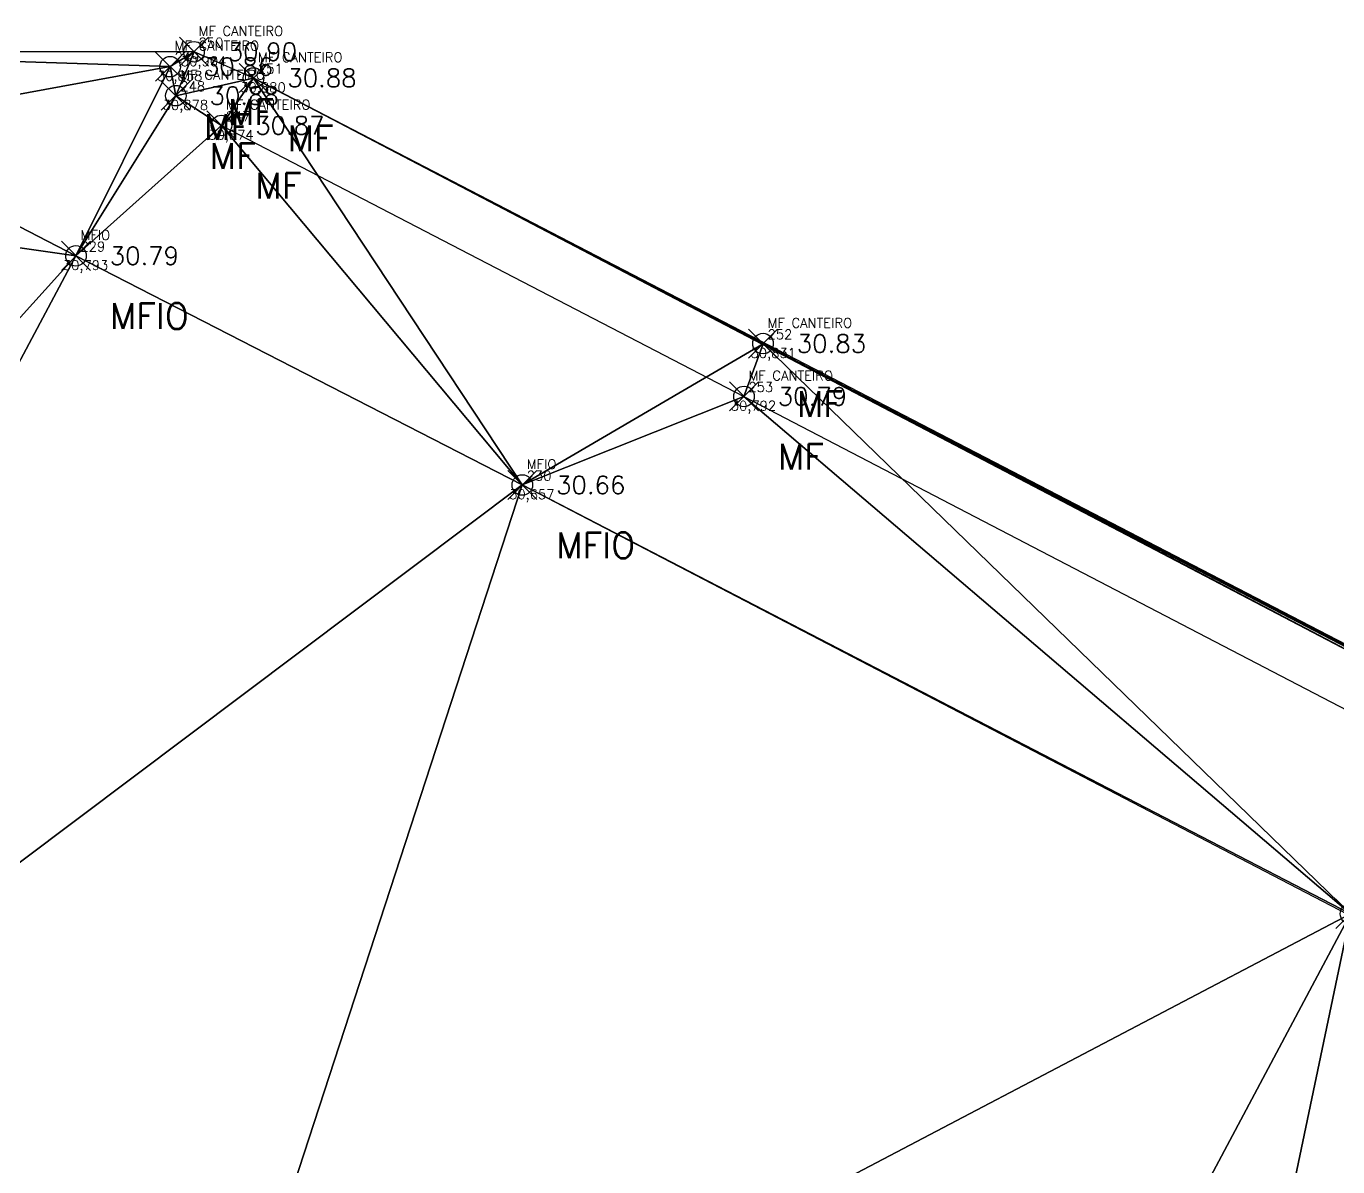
# Model space of a CAD drawing. Header units: metres. Extents: x 543100 to 543604, y 9574012 to 9574398.
# Drawn here: x 543248.2 to 543299.3, y 9574335.9 to 9574380.3 of the extents above; entities that cross this region are included whole.
import ezdxf

# ---------------------------------------------------------------- set-up
doc = ezdxf.new("R2010")
doc.units = ezdxf.units.M
doc.header["$LTSCALE"] = 0.1
doc.linetypes.add('CONTINUO', pattern=[0])
for name, color, linetype in [('_MF_CANTEIRO', 2, 'CONTINUO'), ('_MFIO', 2, 'CONTINUO'), ('C-TINN-BNDY', 110, 'Continuous'), ('E2', 7, 'CONTINUO'), ('MalhaTriTG', 7, 'CONTINUO'), ('TOPO_PONTOS', 2, 'Continuous'), ('V-NODE', 1, 'Continuous'), ('V-NODE-TEXT', 1, 'Continuous'), ('XREF_IMPLNTACAO', 2, 'Continuous')]:
    doc.layers.add(name, color=color, linetype=linetype)
doc.styles.add('SIMPLEX', font='simplex', dxfattribs={"height": 0.2})
doc.styles.get("Standard").update_dxf_attribs({"font": 'simplex.shx'})

# ---------------------------------------------------------------- blocks, each defined once
blk = doc.blocks.new('Base_Implantacao')
at = {"layer": 'MalhaTriTG', "color": 132}
mesh = blk.add_polyface(dxfattribs=at)
corners = [(543224.664, 9574302.936, 30.992), (543210.265, 9574288.67, 31.209), (543216.703, 9574288.465, 31.154), (543213.734, 9574321.335, 30.969), (543218.85, 9574331.345, 30.895), (543226.223, 9574326.207, 30.933), (543224.268, 9574315.932, 31.062), (543219.876, 9574286.567, 30.533), (543193.607, 9574282.384, 31.298), (543227.396, 9574302.372, 30.53), (543227.186, 9574316.359, 31.22), (543239.215, 9574322.014, 30.485), (543230.57, 9574334.709, 30.757), (543225.45, 9574344.044, 30.865), (543250.101, 9574371.359, 30.793), (543235.218, 9574379.328, 30.85), (543243.115, 9574295.416, 30.237), (543260.488, 9574287.844, 29.96), (543254.859, 9574311.797, 30.344), (543254.233, 9574321.821, 30.714), (543271.924, 9574304.366, 30.172), (543267.489, 9574362.43, 30.657), (543240.338, 9574372.751, 30.753), (543240.528, 9574376.308, 30.661), (543253.768, 9574378.732, 30.858), (543253.993, 9574377.599, 30.878), (543254.701, 9574379.306, 30.904), (543255.768, 9574376.437, 30.874), (543276.872, 9574367.935, 30.831), (543257.017, 9574378.285, 30.88)]
mesh.append_faces([[corners[k] for k in face] for face in [(0, 1, 2), (0, 3, 1), (4, 3, 5), (0, 6, 3), (5, 3, 6), (2, 7, 0), (3, 8, 1), (0, 9, 10), (9, 0, 7), (10, 9, 11), (10, 5, 6), (4, 12, 13), (4, 5, 12), (11, 12, 5), (13, 12, 14), (5, 10, 11), (6, 0, 10), (3, 4, 15), (15, 4, 13), (9, 16, 11), (16, 17, 18), (19, 18, 20), (20, 18, 17), (19, 21, 12), (19, 11, 18), (18, 11, 16), (22, 14, 23), (13, 14, 22), (23, 14, 24), (22, 23, 15), (23, 24, 15), (24, 14, 25), (24, 25, 26), (15, 24, 26), (14, 27, 25), (15, 13, 22), (21, 28, 29), (25, 29, 26), (29, 25, 27), (29, 27, 21), (21, 27, 14), (21, 14, 12), (19, 12, 11)]], dxfattribs={"color": 132})
mesh = blk.add_polyface(dxfattribs=at)
corners = [(543270.435, 9574261.497, 30.138), (543277.509, 9574234.871, 29.901), (543286.193, 9574252.186, 29.755), (543280.398, 9574278.781, 29.983), (543289.088, 9574294.733, 30.178), (543296.872, 9574272.278, 29.953), (543260.488, 9574287.844, 29.96), (543271.924, 9574304.366, 30.172), (543303.447, 9574285.488, 29.878), (543336.058, 9574334.73, 30.461), (543279.99, 9574308.59, 30.798), (543254.233, 9574321.821, 30.714), (543299.762, 9574345.72, 30.532), (543267.489, 9574362.43, 30.657), (543351.719, 9574309.19, 30.291), (543350.095, 9574319.461, 30.113), (543307.363, 9574349.629, 30.604), (543357.825, 9574312.83, 30.206), (543337.133, 9574336.573, 30.477), (543307.771, 9574351.726, 30.631), (543276.872, 9574367.935, 30.831), (543357.686, 9574325.98, 30.362), (543276.126, 9574365.882, 30.792), (543257.017, 9574378.285, 30.88), (543390.416, 9574309.114, 30.68), (543366.894, 9574308.02, 30.237), (543367.47, 9574300.642, 30.159), (543361.131, 9574324.139, 30.293), (543358.853, 9574322.863, 30.332), (543360.991, 9574321.906, 30.245), (543361.751, 9574323.487, 30.307), (543361.151, 9574324.144, 30.285), (543361.697, 9574322.484, 30.274)]
mesh.append_faces([[corners[k] for k in face] for face in [(0, 1, 2), (0, 2, 3), (4, 3, 5), (5, 3, 2), (6, 3, 7), (4, 5, 8), (8, 9, 4), (3, 6, 0), (4, 7, 3), (7, 4, 10), (11, 7, 10), (12, 11, 10), (12, 13, 11), (4, 12, 10), (9, 14, 15), (9, 16, 12), (15, 14, 17), (9, 15, 18), (16, 18, 19), (18, 16, 9), (19, 18, 20), (16, 19, 12), (15, 21, 18), (4, 9, 12), (9, 8, 14), (20, 12, 19), (13, 22, 20), (22, 13, 12), (20, 22, 12), (23, 20, 24), (20, 18, 21), (25, 17, 14), (8, 26, 14), (27, 28, 29), (28, 17, 29), (30, 27, 29), (21, 27, 31), (27, 21, 28), (30, 31, 27), (30, 29, 32), (21, 15, 28), (24, 20, 21), (28, 15, 17)]], dxfattribs={"color": 132})
blk = doc.blocks.new('*U97', base_point=(543299.76, 9574345.72, 30.532))
at = {"layer": 'V-NODE', "lineweight": -2}
for p, q in [((543299.194, 9574345.154, 30.532), (543300.326, 9574346.286, 30.532)), ((543299.194, 9574346.286, 30.532), (543300.326, 9574345.154, 30.532))]:
    blk.add_line(p, q, dxfattribs=at)
blk.add_circle((543299.76, 9574345.72, 30.532), 0.4, dxfattribs=at)
at = {"layer": 'V-NODE-TEXT', "linetype": 'ByBlock'}
for s, insert, char_height, attachment_point in [('30.53', (543301.076, 9574345.72), 0.7, 4), ('MFIO', (543301.076, 9574343.87), 1, 1)]:
    blk.add_mtext(s, dxfattribs=dict(at, insert=insert, char_height=char_height, attachment_point=attachment_point))
blk = doc.blocks.new('*U120', base_point=(543267.49, 9574362.43, 30.657))
at = {"layer": 'V-NODE', "lineweight": -2}
for p, q in [((543266.924, 9574361.864, 30.657), (543268.056, 9574362.996, 30.657)), ((543266.924, 9574362.996, 30.657), (543268.056, 9574361.864, 30.657))]:
    blk.add_line(p, q, dxfattribs=at)
blk.add_circle((543267.49, 9574362.43, 30.657), 0.4, dxfattribs=at)
at = {"layer": 'V-NODE-TEXT', "linetype": 'ByBlock'}
for s, insert, char_height, attachment_point in [('30.66', (543268.806, 9574362.43), 0.7, 4), ('MFIO', (543268.806, 9574360.58), 1, 1)]:
    blk.add_mtext(s, dxfattribs=dict(at, insert=insert, char_height=char_height, attachment_point=attachment_point))
blk = doc.blocks.new('*U136', base_point=(543276.13, 9574365.88, 30.792))
at = {"layer": 'V-NODE', "lineweight": -2}
for p, q in [((543275.564, 9574365.314, 30.792), (543276.696, 9574366.446, 30.792)), ((543275.564, 9574366.446, 30.792), (543276.696, 9574365.314, 30.792))]:
    blk.add_line(p, q, dxfattribs=at)
blk.add_circle((543276.13, 9574365.88, 30.792), 0.4, dxfattribs=at)
at = {"layer": 'V-NODE-TEXT', "linetype": 'ByBlock'}
for s, insert, char_height, attachment_point in [('30.79', (543277.446, 9574365.88), 0.7, 4), ('MF', (543277.446, 9574364.03), 1, 1)]:
    blk.add_mtext(s, dxfattribs=dict(at, insert=insert, char_height=char_height, attachment_point=attachment_point))
blk = doc.blocks.new('*U137', base_point=(543250.1, 9574371.36, 30.793))
at = {"layer": 'V-NODE', "lineweight": -2}
for p, q in [((543249.534, 9574370.794, 30.793), (543250.666, 9574371.926, 30.793)), ((543249.534, 9574371.926, 30.793), (543250.666, 9574370.794, 30.793))]:
    blk.add_line(p, q, dxfattribs=at)
blk.add_circle((543250.1, 9574371.36, 30.793), 0.4, dxfattribs=at)
at = {"layer": 'V-NODE-TEXT', "linetype": 'ByBlock'}
for s, insert, char_height, attachment_point in [('30.79', (543251.416, 9574371.36), 0.7, 4), ('MFIO', (543251.416, 9574369.51), 1, 1)]:
    blk.add_mtext(s, dxfattribs=dict(at, insert=insert, char_height=char_height, attachment_point=attachment_point))
blk = doc.blocks.new('*U140', base_point=(543276.87, 9574367.94, 30.831))
at = {"layer": 'V-NODE', "lineweight": -2}
for p, q in [((543276.304, 9574367.374, 30.831), (543277.436, 9574368.506, 30.831)), ((543276.304, 9574368.506, 30.831), (543277.436, 9574367.374, 30.831))]:
    blk.add_line(p, q, dxfattribs=at)
blk.add_circle((543276.87, 9574367.94, 30.831), 0.4, dxfattribs=at)
at = {"layer": 'V-NODE-TEXT', "linetype": 'ByBlock'}
for s, insert, char_height, attachment_point in [('30.83', (543278.186, 9574367.94), 0.7, 4), ('MF', (543278.186, 9574366.09), 1, 1)]:
    blk.add_mtext(s, dxfattribs=dict(at, insert=insert, char_height=char_height, attachment_point=attachment_point))
blk = doc.blocks.new('*U145', base_point=(543253.77, 9574378.73, 30.858))
at = {"layer": 'V-NODE', "lineweight": -2}
for p, q in [((543253.204, 9574378.164, 30.858), (543254.336, 9574379.296, 30.858)), ((543253.204, 9574379.296, 30.858), (543254.336, 9574378.164, 30.858))]:
    blk.add_line(p, q, dxfattribs=at)
blk.add_circle((543253.77, 9574378.73, 30.858), 0.4, dxfattribs=at)
at = {"layer": 'V-NODE-TEXT', "linetype": 'ByBlock'}
for s, insert, char_height, attachment_point in [('30.86', (543255.086, 9574378.73), 0.7, 4), ('MF', (543255.086, 9574376.88), 1, 1)]:
    blk.add_mtext(s, dxfattribs=dict(at, insert=insert, char_height=char_height, attachment_point=attachment_point))
blk = doc.blocks.new('*U148', base_point=(543255.77, 9574376.44, 30.874))
at = {"layer": 'V-NODE', "lineweight": -2}
for p, q in [((543255.204, 9574375.874, 30.874), (543256.336, 9574377.006, 30.874)), ((543255.204, 9574377.006, 30.874), (543256.336, 9574375.874, 30.874))]:
    blk.add_line(p, q, dxfattribs=at)
blk.add_circle((543255.77, 9574376.44, 30.874), 0.4, dxfattribs=at)
at = {"layer": 'V-NODE-TEXT', "linetype": 'ByBlock'}
for s, insert, char_height, attachment_point in [('30.87', (543257.086, 9574376.44), 0.7, 4), ('MF', (543257.086, 9574374.59), 1, 1)]:
    blk.add_mtext(s, dxfattribs=dict(at, insert=insert, char_height=char_height, attachment_point=attachment_point))
blk = doc.blocks.new('*U150', base_point=(543253.99, 9574377.6, 30.878))
at = {"layer": 'V-NODE', "lineweight": -2}
for p, q in [((543253.424, 9574377.034, 30.878), (543254.556, 9574378.166, 30.878)), ((543253.424, 9574378.166, 30.878), (543254.556, 9574377.034, 30.878))]:
    blk.add_line(p, q, dxfattribs=at)
blk.add_circle((543253.99, 9574377.6, 30.878), 0.4, dxfattribs=at)
at = {"layer": 'V-NODE-TEXT', "linetype": 'ByBlock'}
for s, insert, char_height, attachment_point in [('30.88', (543255.306, 9574377.6), 0.7, 4), ('MF', (543255.306, 9574375.75), 1, 1)]:
    blk.add_mtext(s, dxfattribs=dict(at, insert=insert, char_height=char_height, attachment_point=attachment_point))
blk = doc.blocks.new('*U151', base_point=(543257.02, 9574378.29, 30.88))
at = {"layer": 'V-NODE', "lineweight": -2}
for p, q in [((543256.454, 9574377.724, 30.88), (543257.586, 9574378.856, 30.88)), ((543256.454, 9574378.856, 30.88), (543257.586, 9574377.724, 30.88))]:
    blk.add_line(p, q, dxfattribs=at)
blk.add_circle((543257.02, 9574378.29, 30.88), 0.4, dxfattribs=at)
at = {"layer": 'V-NODE-TEXT', "linetype": 'ByBlock'}
for s, insert, char_height, attachment_point in [('30.88', (543258.336, 9574378.29), 0.7, 4), ('MF', (543258.336, 9574376.44), 1, 1)]:
    blk.add_mtext(s, dxfattribs=dict(at, insert=insert, char_height=char_height, attachment_point=attachment_point))
blk = doc.blocks.new('*U156', base_point=(543254.7, 9574379.31, 30.904))
at = {"layer": 'V-NODE', "lineweight": -2}
for p, q in [((543254.134, 9574378.744, 30.904), (543255.266, 9574379.876, 30.904)), ((543254.134, 9574379.876, 30.904), (543255.266, 9574378.744, 30.904))]:
    blk.add_line(p, q, dxfattribs=at)
blk.add_circle((543254.7, 9574379.31, 30.904), 0.4, dxfattribs=at)
at = {"layer": 'V-NODE-TEXT', "linetype": 'ByBlock'}
for s, insert, char_height, attachment_point in [('30.90', (543256.016, 9574379.31), 0.7, 4), ('MF', (543256.016, 9574377.46), 1, 1)]:
    blk.add_mtext(s, dxfattribs=dict(at, insert=insert, char_height=char_height, attachment_point=attachment_point))
blk = doc.blocks.new('SIMB_PONTO')
at = {"color": 0}
blk.add_point((0, 0), dxfattribs=at)
for tag in ['desc:', 'cota:', 'pto:']:
    blk.add_attdef(tag, (0, 0), '', height=1)

msp = doc.modelspace()

# ---------------------------------------------------------------- linework, layer by layer
at = {"layer": 'C-TINN-BNDY', "color": 110, "linetype": 'Continuous', "lineweight": -3}
msp.add_polyline3d([(543180.857, 9574168.846, 31), (543148.32, 9574190.7, 31.624), (543142.76, 9574194.54, 31.722), (543131.48, 9574214.2, 31.882), (543137.5, 9574218.91, 31.922), (543171.35, 9574251.99, 31.713), (543193.61, 9574282.38, 31.298), (543211.838, 9574317.665, 31), (543213.73, 9574321.34, 30.969), (543218.85, 9574331.35, 30.895), (543225.45, 9574344.04, 30.865), (543235.22, 9574379.33, 30.85), (543254.7, 9574379.31, 30.904), (543257.02, 9574378.29, 30.88), (543276.87, 9574367.94, 30.831), (543307.77, 9574351.73, 30.631), (543337.13, 9574336.57, 30.477), (543357.69, 9574325.98, 30.362)], dxfattribs=at)
at = {"layer": 'E2', "color": 7, "linetype": 'CONTINUO', "flags": 128}
for points in [[(543337.133, 9574336.573), (543307.771, 9574351.726), (543257.017, 9574378.285), (543254.701, 9574379.306), (543253.768, 9574378.732), (543253.993, 9574377.599), (543255.768, 9574376.437)], [(543255.768, 9574376.437), (543276.126, 9574365.882), (543307.363, 9574349.629), (543336.058, 9574334.73), (543358.853, 9574322.863), (543360.991, 9574321.906), (543361.697, 9574322.484), (543361.751, 9574323.487), (543361.151, 9574324.144), (543357.686, 9574325.98), (543337.133, 9574336.573)], [(543250.322, 9574065.652), (543251.079, 9574072.337), (543252.639, 9574083.92), (543253.689, 9574094.488), (543251.976, 9574103.299), (543249.491, 9574108.999), (543244.423, 9574117.288), (543234.75, 9574129.498), (543227.87, 9574138.514), (543217.527, 9574151.083), (543204.89, 9574166.147), (543199.388, 9574171.327), (543189.881, 9574180.728), (543176.729, 9574192.765), (543167.061, 9574201.461), (543163.739, 9574205.256), (543165.999, 9574209.837), (543171.161, 9574219.715), (543174.98, 9574227.004), (543180.842, 9574238.534), (543187.66, 9574251.739), (543195.063, 9574265.953), (543195.272, 9574266.43), (543198.328, 9574272.347), (543201.775, 9574278.74), (543210.265, 9574288.67), (543224.268, 9574315.932), (543226.223, 9574326.207), (543230.57, 9574334.709), (543250.101, 9574371.359), (543267.489, 9574362.43), (543350.095, 9574319.461), (543396.907, 9574295.117), (543404.363, 9574291.815), (543405.31, 9574291.616), (543407.413, 9574291.925), (543409.146, 9574292.849), (543411.568, 9574296.196)]]:
    msp.add_lwpolyline(points, dxfattribs=at)

# ---------------------------------------------------------------- block references
at = {"layer": '_MF_CANTEIRO', "color": 3}
ref = msp.add_blockref('SIMB_PONTO', (543254.701, 9574379.306), dxfattribs=at)
ref.add_attrib('PONTO', '250', (543254.876, 9574379.481), dxfattribs={"layer": '0', "color": 1, "height": 0.375, "style": 'SIMPLEX'})
ref.add_attrib('DESC', 'MF CANTEIRO', (543254.876, 9574379.931), dxfattribs={"layer": '0', "color": 4, "height": 0.375, "style": 'SIMPLEX'})
ref.add_attrib('COTA', '30,904', (543254.189, 9574378.756), dxfattribs={"layer": '0', "color": 2, "height": 0.375, "style": 'SIMPLEX'})
ref = msp.add_blockref('SIMB_PONTO', (543253.768, 9574378.732), dxfattribs=at)
ref.add_attrib('PONTO', '249', (543253.943, 9574378.907), dxfattribs={"layer": '0', "color": 1, "height": 0.375, "style": 'SIMPLEX'})
ref.add_attrib('DESC', 'MF CANTEIRO', (543253.943, 9574379.357), dxfattribs={"layer": '0', "color": 4, "height": 0.375, "style": 'SIMPLEX'})
ref.add_attrib('COTA', '30,858', (543253.256, 9574378.182), dxfattribs={"layer": '0', "color": 2, "height": 0.375, "style": 'SIMPLEX'})
ref = msp.add_blockref('SIMB_PONTO', (543257.017, 9574378.285), dxfattribs=at)
ref.add_attrib('PONTO', '251', (543257.192, 9574378.46), dxfattribs={"layer": '0', "color": 1, "height": 0.375, "style": 'SIMPLEX'})
ref.add_attrib('DESC', 'MF CANTEIRO', (543257.192, 9574378.91), dxfattribs={"layer": '0', "color": 4, "height": 0.375, "style": 'SIMPLEX'})
ref.add_attrib('COTA', '30,880', (543256.505, 9574377.735), dxfattribs={"layer": '0', "color": 2, "height": 0.375, "style": 'SIMPLEX'})
ref = msp.add_blockref('SIMB_PONTO', (543253.993, 9574377.599), dxfattribs=at)
ref.add_attrib('PONTO', '248', (543254.168, 9574377.774), dxfattribs={"layer": '0', "color": 1, "height": 0.375, "style": 'SIMPLEX'})
ref.add_attrib('DESC', 'MF CANTEIRO', (543254.168, 9574378.224), dxfattribs={"layer": '0', "color": 4, "height": 0.375, "style": 'SIMPLEX'})
ref.add_attrib('COTA', '30,878', (543253.481, 9574377.049), dxfattribs={"layer": '0', "color": 2, "height": 0.375, "style": 'SIMPLEX'})
ref = msp.add_blockref('SIMB_PONTO', (543255.768, 9574376.437), dxfattribs=at)
ref.add_attrib('PONTO', '247', (543255.943, 9574376.612), dxfattribs={"layer": '0', "color": 1, "height": 0.375, "style": 'SIMPLEX'})
ref.add_attrib('DESC', 'MF CANTEIRO', (543255.943, 9574377.062), dxfattribs={"layer": '0', "color": 4, "height": 0.375, "style": 'SIMPLEX'})
ref.add_attrib('COTA', '30,874', (543255.256, 9574375.887), dxfattribs={"layer": '0', "color": 2, "height": 0.375, "style": 'SIMPLEX'})
ref = msp.add_blockref('SIMB_PONTO', (543276.872, 9574367.935), dxfattribs=at)
ref.add_attrib('PONTO', '252', (543277.047, 9574368.11), dxfattribs={"layer": '0', "color": 1, "height": 0.375, "style": 'SIMPLEX'})
ref.add_attrib('DESC', 'MF CANTEIRO', (543277.047, 9574368.56), dxfattribs={"layer": '0', "color": 4, "height": 0.375, "style": 'SIMPLEX'})
ref.add_attrib('COTA', '30,831', (543276.385, 9574367.385), dxfattribs={"layer": '0', "color": 2, "height": 0.375, "style": 'SIMPLEX'})
ref = msp.add_blockref('SIMB_PONTO', (543276.126, 9574365.882), dxfattribs=at)
ref.add_attrib('PONTO', '253', (543276.301, 9574366.057), dxfattribs={"layer": '0', "color": 1, "height": 0.375, "style": 'SIMPLEX'})
ref.add_attrib('DESC', 'MF CANTEIRO', (543276.301, 9574366.507), dxfattribs={"layer": '0', "color": 4, "height": 0.375, "style": 'SIMPLEX'})
ref.add_attrib('COTA', '30,792', (543275.614, 9574365.332), dxfattribs={"layer": '0', "color": 2, "height": 0.375, "style": 'SIMPLEX'})
at = {"layer": '_MFIO', "color": 3}
ref = msp.add_blockref('SIMB_PONTO', (543250.101, 9574371.359), dxfattribs=at)
ref.add_attrib('PONTO', '229', (543250.276, 9574371.534), dxfattribs={"layer": '0', "color": 1, "height": 0.375, "style": 'SIMPLEX'})
ref.add_attrib('DESC', 'MFIO', (543250.276, 9574371.984), dxfattribs={"layer": '0', "color": 4, "height": 0.375, "style": 'SIMPLEX'})
ref.add_attrib('COTA', '30,793', (543249.589, 9574370.809), dxfattribs={"layer": '0', "color": 2, "height": 0.375, "style": 'SIMPLEX'})
ref = msp.add_blockref('SIMB_PONTO', (543267.489, 9574362.43), dxfattribs=at)
ref.add_attrib('PONTO', '230', (543267.664, 9574362.605), dxfattribs={"layer": '0', "color": 1, "height": 0.375, "style": 'SIMPLEX'})
ref.add_attrib('DESC', 'MFIO', (543267.664, 9574363.055), dxfattribs={"layer": '0', "color": 4, "height": 0.375, "style": 'SIMPLEX'})
ref.add_attrib('COTA', '30,657', (543266.976, 9574361.88), dxfattribs={"layer": '0', "color": 2, "height": 0.375, "style": 'SIMPLEX'})
at = {"layer": 'TOPO_PONTOS'}
for name, p in [('*U156', (543254.7, 9574379.31, 30.904)), ('*U145', (543253.77, 9574378.73, 30.858)), ('*U151', (543257.02, 9574378.29, 30.88)), ('*U150', (543253.99, 9574377.6, 30.878)), ('*U148', (543255.77, 9574376.44, 30.874)), ('*U137', (543250.1, 9574371.36, 30.793)), ('*U140', (543276.87, 9574367.94, 30.831)), ('*U136', (543276.13, 9574365.88, 30.792)), ('*U120', (543267.49, 9574362.43, 30.657)), ('*U97', (543299.76, 9574345.72, 30.532))]:
    msp.add_blockref(name, p, dxfattribs=at)
at = {"layer": 'XREF_IMPLNTACAO'}
msp.add_blockref('Base_Implantacao', (0, 0), dxfattribs=at)

# ---------------------------------------------------------------- meshes
at = {"layer": 'MalhaTriTG', "color": 132}
mesh = msp.add_polyface(dxfattribs=at)
corners = [(543224.664, 9574302.936, 30.992), (543210.265, 9574288.67, 31.209), (543216.703, 9574288.465, 31.154), (543213.734, 9574321.335, 30.969), (543218.85, 9574331.345, 30.895), (543226.223, 9574326.207, 30.933), (543224.268, 9574315.932, 31.062), (543219.876, 9574286.567, 30.533), (543193.607, 9574282.384, 31.298), (543227.396, 9574302.372, 30.53), (543227.186, 9574316.359, 31.22), (543239.215, 9574322.014, 30.485), (543230.57, 9574334.709, 30.757), (543225.45, 9574344.044, 30.865), (543250.101, 9574371.359, 30.793), (543235.218, 9574379.328, 30.85), (543243.115, 9574295.416, 30.237), (543260.488, 9574287.844, 29.96), (543254.859, 9574311.797, 30.344), (543254.233, 9574321.821, 30.714), (543271.924, 9574304.366, 30.172), (543267.489, 9574362.43, 30.657), (543240.338, 9574372.751, 30.753), (543240.528, 9574376.308, 30.661), (543253.768, 9574378.732, 30.858), (543253.993, 9574377.599, 30.878), (543254.701, 9574379.306, 30.904), (543255.768, 9574376.437, 30.874), (543276.872, 9574367.935, 30.831), (543257.017, 9574378.285, 30.88)]
mesh.append_faces([[corners[k] for k in face] for face in [(0, 1, 2), (0, 3, 1), (4, 3, 5), (0, 6, 3), (5, 3, 6), (2, 7, 0), (3, 8, 1), (0, 9, 10), (9, 0, 7), (10, 9, 11), (10, 5, 6), (4, 12, 13), (4, 5, 12), (11, 12, 5), (13, 12, 14), (5, 10, 11), (6, 0, 10), (3, 4, 15), (15, 4, 13), (9, 16, 11), (16, 17, 18), (19, 18, 20), (20, 18, 17), (19, 21, 12), (19, 11, 18), (18, 11, 16), (22, 14, 23), (13, 14, 22), (23, 14, 24), (22, 23, 15), (23, 24, 15), (24, 14, 25), (24, 25, 26), (15, 24, 26), (14, 27, 25), (15, 13, 22), (21, 28, 29), (25, 29, 26), (29, 25, 27), (29, 27, 21), (21, 27, 14), (21, 14, 12), (19, 12, 11)]], dxfattribs={"color": 132})
mesh = msp.add_polyface(dxfattribs=at)
corners = [(543270.435, 9574261.497, 30.138), (543277.509, 9574234.871, 29.901), (543286.193, 9574252.186, 29.755), (543280.398, 9574278.781, 29.983), (543289.088, 9574294.733, 30.178), (543296.872, 9574272.278, 29.953), (543260.488, 9574287.844, 29.96), (543271.924, 9574304.366, 30.172), (543303.447, 9574285.488, 29.878), (543336.058, 9574334.73, 30.461), (543279.99, 9574308.59, 30.798), (543254.233, 9574321.821, 30.714), (543299.762, 9574345.72, 30.532), (543267.489, 9574362.43, 30.657), (543351.719, 9574309.19, 30.291), (543350.095, 9574319.461, 30.113), (543307.363, 9574349.629, 30.604), (543357.825, 9574312.83, 30.206), (543337.133, 9574336.573, 30.477), (543307.771, 9574351.726, 30.631), (543276.872, 9574367.935, 30.831), (543357.686, 9574325.98, 30.362), (543276.126, 9574365.882, 30.792), (543257.017, 9574378.285, 30.88), (543390.416, 9574309.114, 30.68), (543366.894, 9574308.02, 30.237), (543367.47, 9574300.642, 30.159), (543361.131, 9574324.139, 30.293), (543358.853, 9574322.863, 30.332), (543360.991, 9574321.906, 30.245), (543361.751, 9574323.487, 30.307), (543361.151, 9574324.144, 30.285), (543361.697, 9574322.484, 30.274)]
mesh.append_faces([[corners[k] for k in face] for face in [(0, 1, 2), (0, 2, 3), (4, 3, 5), (5, 3, 2), (6, 3, 7), (4, 5, 8), (8, 9, 4), (3, 6, 0), (4, 7, 3), (7, 4, 10), (11, 7, 10), (12, 11, 10), (12, 13, 11), (4, 12, 10), (9, 14, 15), (9, 16, 12), (15, 14, 17), (9, 15, 18), (16, 18, 19), (18, 16, 9), (19, 18, 20), (16, 19, 12), (15, 21, 18), (4, 9, 12), (9, 8, 14), (20, 12, 19), (13, 22, 20), (22, 13, 12), (20, 22, 12), (23, 20, 24), (20, 18, 21), (25, 17, 14), (8, 26, 14), (27, 28, 29), (28, 17, 29), (30, 27, 29), (21, 27, 31), (27, 21, 28), (30, 31, 27), (30, 29, 32), (21, 15, 28), (24, 20, 21), (28, 15, 17)]], dxfattribs={"color": 132})

doc.saveas('drawing.dxf')
